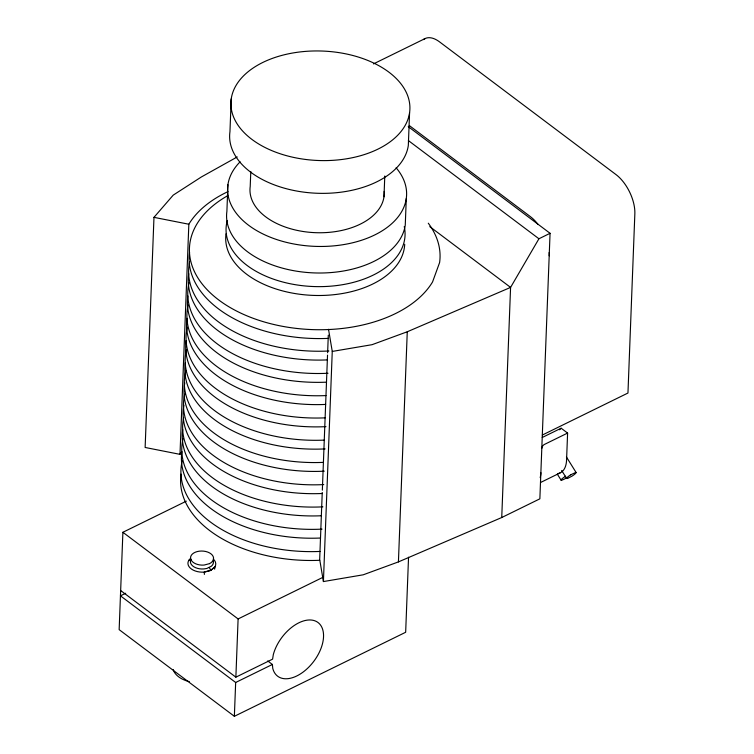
<?xml version="1.0" encoding="UTF-8"?>
<svg xmlns="http://www.w3.org/2000/svg" width="754" height="754" viewBox="0 0 754 754"><rect width="100%" height="100%" fill="white"/><g stroke="black" fill="none" stroke-linecap="round" stroke-linejoin="round"><path stroke-width="1.13" d="M186.342 501.165L122.893 532.286L119.151 629.647L234.362 716.3L405.661 632.267L408.545 557.197M237.237 156.945L201.403 176.945L173.222 195.126L153.976 217.35L145.136 447.471L179.999 454.351A125.381 76.672 2.2 0 1 181.752 451.608M179.999 454.351L188.839 224.23A125.381 76.672 2.2 0 1 228 191.61M227.915 184.758L226.897 211.318A89.556 54.769 2.2 0 0 308.367 272.58A89.556 54.769 2.2 0 0 405.266 225.05L406.283 198.5M231.214 98.906L229.961 131.658A89.556 54.769 2.2 0 0 311.421 192.93A89.556 54.769 2.2 0 0 408.329 145.39L409.582 112.638A89.556 54.769 2.2 0 0 282.496 55.23A89.556 54.769 2.2 0 0 269.121 149.452A89.556 54.769 2.2 0 0 409.582 112.638M250.79 171.469L250.215 186.483A67.172 41.074 2.2 0 0 315.7 232.684A67.172 41.074 2.2 0 0 384.172 191.412M234.362 716.3L235.663 682.483L120.451 595.83L125.701 593.257M267.717 660.938L272.392 664.462L272.769 668.412A33.581 19.934 -53.1 0 0 311.76 663.888A33.581 19.934 -53.1 0 0 313.428 620.382A33.581 19.934 -53.1 0 0 273.297 654.67L272.599 659.147L235.87 677.167L238.104 618.94L122.893 532.286M322.25 492.485L319.677 559.411L323.419 581.56L363.23 574.802L398.423 561.9L501.74 517.527L539.864 498.828L550.062 233.297L408.244 126.634M322.344 490.138L327.528 355.115M327.622 352.768L328.301 335.153M323.419 581.56L332.26 351.43L328.518 329.281M383.993 196.775L384.785 176.002M398.423 561.9L407.264 331.769L510.581 287.406L538.931 238.764L550.062 233.297M501.74 517.527L510.581 287.406L429.808 226.652M542.22 437.49L561.146 428.215L567.602 433.069L566.565 460.063A30.782 16.107 63.9 0 1 558.073 473.55M214.654 569.157L214.937 566.857A13.93 8.52 2.2 0 0 213.25 559.016M559.591 429.789L561.146 428.215M204.381 574.407L204.287 572.088L210.809 570.373L214.937 566.857L210.809 570.373L204.287 572.088A13.93 8.52 2.2 0 1 190.121 567.941A13.93 8.52 2.2 0 1 190.442 558.478M191.092 559.289A11.517 7.04 2.2 0 0 203.929 568.94L206.813 568.478L211.356 566.216A11.517 7.04 2.2 0 0 213.25 560.995M565.679 476.208L565.151 476.528A5.58 0.905 -32 0 0 561.391 479.44A5.58 0.905 -32 0 0 562.041 480.109L564.02 479.261A5.608 0.914 -32 0 0 566.471 477.857M570.712 474.803L575.764 472.409A5.57 0.905 -32 0 1 572.022 476.132L567.602 478.385M373.475 63.901L425.284 38.482M188.764 560.411L190.705 559.459M542.314 435.049L627.959 393.032L634.849 213.797A30.782 16.107 63.9 0 0 615.98 174.57L439.563 41.885A30.782 16.107 63.9 0 0 423.484 39.594M567.602 433.069L544.473 444.408A3.355 1.989 -53.1 0 0 541.806 448.328M238.104 618.94L322.693 577.441M540.571 482.494L560.099 472.909M235.663 682.483L272.392 664.462M407.264 331.769L372.071 344.682L332.26 351.43M153.976 217.35L188.839 224.23M409.281 125.541L530.326 216.587A30.782 16.107 63.9 0 1 537.838 224.136M408.376 140.574L538.931 238.764M120.659 590.523L235.87 677.167M566.433 456.99L576.094 472.485M561.664 470.468L566.64 478.451M557.347 474.181L561.089 480.175M209.32 567.526L210.809 570.373M567.639 478.366A5.57 0.905 -32 0 1 566.989 477.697A5.57 0.905 -32 0 1 570.75 474.784M549.148 252.515A30.782 16.107 63.9 0 1 549.195 255.813M540.863 472.664A30.782 16.107 63.9 0 1 540.194 477.584M404.257 226.539A89.556 54.769 2.2 0 1 314.164 286.558A89.556 54.769 2.2 0 1 227.284 220.602M404.7 244.249A89.556 54.769 2.2 0 1 310.186 295.248A89.556 54.769 2.2 0 1 226.03 233.797M396.114 167.774A89.556 54.769 2.2 0 1 315.04 246.36A89.556 54.769 2.2 0 1 240.111 161.827M227.765 195.644A125.381 76.672 2.2 0 0 246.492 315.662A125.381 76.672 2.2 0 0 432.551 281.958L439.601 262.581A125.381 76.672 2.2 0 0 428.281 223.203M328.197 338.386A125.381 76.672 2.2 0 1 189.546 252.194M189.311 681.654A25.071 15.334 2.2 0 1 173.184 669.524M328.876 350.996A125.381 76.672 2.2 0 1 189.65 261.572M327.377 359.903A125.381 76.672 2.2 0 1 188.726 273.711M328.028 373.258A125.381 76.672 2.2 0 1 189.037 282.731M326.52 382.165A125.381 76.672 2.2 0 1 187.869 295.973M326.001 395.577A125.381 76.672 2.2 0 1 188.189 305.002M325.662 404.427A125.381 76.672 2.2 0 1 187.011 318.245M325.153 417.848A125.381 76.672 2.2 0 1 187.331 327.264M325.973 426.641A125.381 76.672 2.2 0 1 186.153 340.506M324.295 440.11A125.381 76.672 2.2 0 1 186.474 349.526M325.115 448.903A125.381 76.672 2.2 0 1 185.305 362.768M323.438 462.372A125.381 76.672 2.2 0 1 185.899 370.695M324.267 471.175A125.381 76.672 2.2 0 1 184.805 382.844M323.749 484.586A125.381 76.672 2.2 0 1 184.768 394.059M322.241 493.493A125.381 76.672 2.2 0 1 183.957 405.105M322.891 506.848A125.381 76.672 2.2 0 1 183.665 417.424M321.392 515.755A125.381 76.672 2.2 0 1 182.732 429.563M322.033 529.12A125.381 76.672 2.2 0 1 183.052 438.592M320.535 538.026A125.381 76.672 2.2 0 1 181.884 451.834M320.016 551.438A125.381 76.672 2.2 0 1 182.195 460.854M319.677 560.288A125.381 76.672 2.2 0 1 181.026 474.096M209.471 563.653L204.08 565.066A11.517 7.04 2.2 0 1 190.724 556.593A11.517 7.04 2.2 0 1 207.812 552.116A11.517 7.04 2.2 0 1 209.471 563.653"/></g></svg>
